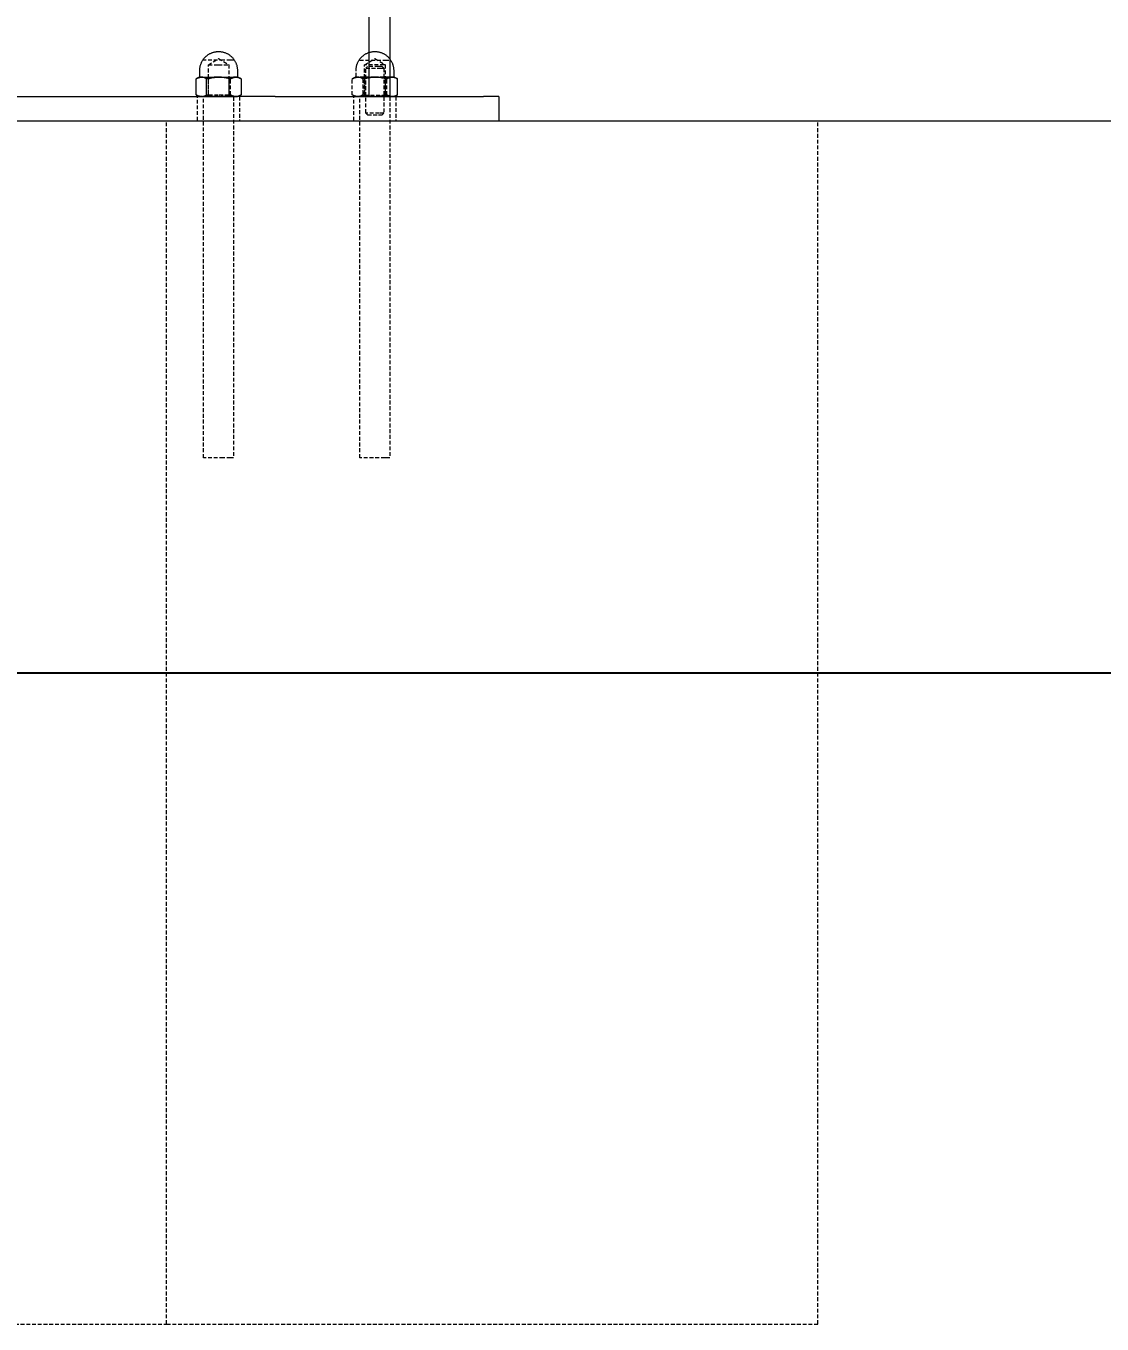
# Model space of a CAD drawing. Header units: millimetres. Extents: x -427 to 4679, y -324 to 2971.
# Drawn here: x -69.5 to 288.2, y 2120.7 to 2552.2 of the extents above; entities that cross this region are included whole.
import ezdxf

# ---------------------------------------------------------------- set-up
doc = ezdxf.new("R2010")
doc.units = ezdxf.units.MM
doc.linetypes.add('HIDDEN', pattern=[1.905, 1.27, -0.635])
for name, color, linetype, lineweight in [('ZANO_R', 7, 'Continuous', 0), ('ZANO_R_przerywana', 7, 'HIDDEN', 0), ('ZANO_W', 1, 'Continuous', 0)]:
    doc.layers.add(name, color=color, linetype=linetype, lineweight=lineweight)
doc.styles.add('Arial', font='arial.ttf')
doc.styles.get("Standard").update_dxf_attribs({"font": 'ARIALUNI.TTF'})
doc.dimstyles.new('pl i ang', dxfattribs={"dimtxt": 50, "dimasz": 50, "dimexe": 1.25, "dimexo": 0.625, "dimgap": 10, "dimtad": 1, "dimtoh": 1, "dimtxsty": 'Standard', "dimcen": 2.5, "dimclrd": 1, "dimclre": 1, "dimclrt": 1, "dimadec": 0, "dimazin": 0, "dimtfac": 1, "dimtmove": 0, "dimatfit": 3, "dimfxl": 1, "dimarcsym": 1})

# ---------------------------------------------------------------- blocks, each defined once
blk = doc.blocks.new('*D485')
at = {"layer": 'ZANO_W', "color": 1, "lineweight": -2}
for p, q in [((-216.66, 2510.74), (-216.66, 2327.24)), ((1811.27, 2510.74), (1811.27, 2327.24)), ((-176.66, 2337.24), (1771.27, 2337.24))]:
    blk.add_line(p, q, dxfattribs=at)
at = {"layer": 'ZANO_W', "color": 1}
for points in [[(-176.66, 2343.9), (-176.66, 2330.57), (-216.66, 2337.24)], [(1771.27, 2330.57), (1771.27, 2343.9), (1811.27, 2337.24)]]:
    blk.add_solid(points, dxfattribs=at)
at = {"layer": 'ZANO_W', "color": 1, "insert": (797.31, 2367.66), "char_height": 40, "attachment_point": 5, "style": 'Arial'}
blk.add_mtext('2028', dxfattribs=at)

msp = doc.modelspace()

# ---------------------------------------------------------------- linework, layer by layer
at = {"layer": 'ZANO_R'}
for p, q in [((44.52, 2528.74), (44.52, 2922.74)), ((51.45, 2892.74), (51.45, 2528.74)), ((-10.35, 2541.44), (-10.21, 2541.6)), ((-10.21, 2541.6), (-10.07, 2541.76)), ((-10.07, 2541.76), (-9.92, 2541.91)), ((-9.92, 2541.91), (-9.76, 2542.06)), ((-9.76, 2542.06), (-9.6, 2542.2)), ((-9.6, 2542.2), (-9.44, 2542.34)), ((-9.44, 2542.34), (-9.27, 2542.47)), ((-9.27, 2542.47), (-9.1, 2542.6)), ((-9.1, 2542.6), (-8.93, 2542.72)), ((-8.93, 2542.72), (-8.74, 2542.83)), ((-8.74, 2542.83), (-8.56, 2542.94)), ((-8.56, 2542.94), (-8.37, 2543.04)), ((-8.37, 2543.04), (-8.18, 2543.14)), ((-8.18, 2543.14), (-7.99, 2543.22)), ((-7.99, 2543.22), (-7.79, 2543.31)), ((-7.79, 2543.31), (-7.59, 2543.38)), ((-7.59, 2543.38), (-7.39, 2543.45)), ((-7.39, 2543.45), (-7.18, 2543.51)), ((-7.18, 2543.51), (-6.98, 2543.56)), ((-6.98, 2543.56), (-6.77, 2543.61)), ((-6.77, 2543.61), (-6.56, 2543.65)), ((-6.56, 2543.65), (-6.35, 2543.68)), ((-6.35, 2543.68), (-6.14, 2543.71)), ((-6.14, 2543.71), (-5.92, 2543.73)), ((-5.92, 2543.73), (-5.71, 2543.74)), ((-5.71, 2543.74), (-5.5, 2543.74)), ((-5.5, 2543.74), (-5.28, 2543.74)), ((-5.28, 2543.74), (-5.07, 2543.73)), ((-5.07, 2543.73), (-4.86, 2543.71)), ((-4.86, 2543.71), (-4.65, 2543.68)), ((-4.65, 2543.68), (-4.44, 2543.65)), ((-4.44, 2543.65), (-4.23, 2543.61)), ((-4.23, 2543.61), (-4.02, 2543.56)), ((-4.02, 2543.56), (-3.81, 2543.51)), ((-3.81, 2543.51), (-3.61, 2543.45)), ((-3.61, 2543.45), (-3.4, 2543.38)), ((-3.4, 2543.38), (-3.2, 2543.31)), ((-3.2, 2543.31), (-3.01, 2543.22)), ((-3.01, 2543.22), (-2.81, 2543.14)), ((-2.81, 2543.14), (-2.62, 2543.04)), ((-2.62, 2543.04), (-2.43, 2542.94)), ((-2.43, 2542.94), (-2.25, 2542.83)), ((-2.25, 2542.83), (-2.07, 2542.72)), ((-2.07, 2542.72), (-1.89, 2542.6)), ((-1.89, 2542.6), (-1.72, 2542.47)), ((-1.72, 2542.47), (-1.55, 2542.34)), ((-1.55, 2542.34), (-1.39, 2542.2)), ((-1.39, 2542.2), (-1.23, 2542.06)), ((-1.23, 2542.06), (-1.08, 2541.91)), ((-1.08, 2541.91), (-0.93, 2541.76)), ((-0.93, 2541.76), (-0.79, 2541.6)), ((-0.79, 2541.6), (-0.65, 2541.44)), ((-11.75, 2537.49), (-11.74, 2537.7)), ((-11.75, 2535.36), (-11.75, 2537.49)), ((-11.74, 2537.7), (-11.73, 2537.92)), ((-11.73, 2537.92), (-11.71, 2538.13)), ((-11.71, 2538.13), (-11.69, 2538.34)), ((-11.69, 2538.34), (-11.66, 2538.55)), ((-11.66, 2538.55), (-11.62, 2538.76)), ((-11.62, 2538.76), (-11.57, 2538.97)), ((-11.57, 2538.97), (-11.52, 2539.18)), ((-11.52, 2539.18), (-11.45, 2539.38)), ((-11.45, 2539.38), (-11.39, 2539.58)), ((-11.39, 2539.58), (-11.31, 2539.78)), ((-11.31, 2539.78), (-11.23, 2539.98)), ((-11.23, 2539.98), (-11.14, 2540.18)), ((-11.14, 2540.18), (-11.05, 2540.37)), ((-11.05, 2540.37), (-10.95, 2540.55)), ((-10.95, 2540.55), (-10.84, 2540.74)), ((-10.84, 2540.74), (-10.72, 2540.92)), ((-10.72, 2540.92), (-10.6, 2541.1)), ((-10.6, 2541.1), (-10.48, 2541.27)), ((-10.48, 2541.27), (-10.35, 2541.44)), ((-0.65, 2541.44), (-0.52, 2541.27)), ((-0.52, 2541.27), (-0.39, 2541.1)), ((-0.39, 2541.1), (-0.27, 2540.92)), ((-0.27, 2540.92), (-0.16, 2540.74)), ((-0.16, 2540.74), (-0.05, 2540.55)), ((-0.05, 2540.55), (0.05, 2540.37)), ((0.05, 2540.37), (0.15, 2540.18)), ((0.15, 2540.18), (0.24, 2539.98)), ((0.24, 2539.98), (0.32, 2539.78)), ((0.32, 2539.78), (0.39, 2539.58)), ((0.39, 2539.58), (0.46, 2539.38)), ((0.46, 2539.38), (0.52, 2539.18)), ((0.52, 2539.18), (0.57, 2538.97)), ((0.57, 2538.97), (0.62, 2538.76)), ((0.62, 2538.76), (0.66, 2538.55)), ((0.66, 2538.55), (0.69, 2538.34)), ((0.69, 2538.34), (0.72, 2538.13)), ((0.72, 2538.13), (0.74, 2537.92)), ((0.74, 2537.92), (0.75, 2537.7)), ((0.75, 2537.7), (0.75, 2537.49)), ((0.75, 2537.49), (0.75, 2535.36)), ((51.45, 2541.26), (51.57, 2541.09)), ((51.57, 2541.09), (51.69, 2540.91)), ((51.69, 2540.91), (51.81, 2540.73)), ((51.81, 2540.73), (51.91, 2540.55)), ((51.91, 2540.55), (52.02, 2540.36)), ((52.02, 2540.36), (52.11, 2540.17)), ((52.11, 2540.17), (52.2, 2539.98)), ((52.2, 2539.98), (52.28, 2539.78)), ((52.28, 2539.78), (52.35, 2539.58)), ((52.35, 2539.58), (52.42, 2539.38)), ((52.42, 2539.38), (52.48, 2539.18)), ((52.48, 2539.18), (52.54, 2538.97)), ((52.54, 2538.97), (52.58, 2538.76)), ((52.58, 2538.76), (52.62, 2538.55)), ((52.62, 2538.55), (52.66, 2538.34)), ((52.66, 2538.34), (52.68, 2538.13)), ((52.68, 2538.13), (52.7, 2537.92)), ((52.7, 2537.92), (52.71, 2537.7)), ((52.71, 2537.7), (52.71, 2537.49)), ((52.71, 2537.49), (52.71, 2535.36)), ((-12.91, 2534.72), (-13, 2534.66)), ((-13, 2529.32), (-13, 2534.66)), ((-12.81, 2534.78), (-12.91, 2534.72)), ((-12.72, 2534.83), (-12.81, 2534.78)), ((-12.78, 2534.79), (-12, 2535.24)), ((-12.62, 2534.88), (-12.72, 2534.83)), ((-12.52, 2534.93), (-12.62, 2534.88)), ((-12.42, 2534.98), (-12.52, 2534.93)), ((-12.32, 2535.02), (-12.42, 2534.98)), ((-12.22, 2535.06), (-12.32, 2535.02)), ((-12.11, 2535.09), (-12.22, 2535.06)), ((-12.01, 2535.12), (-12.11, 2535.09)), ((-11.9, 2535.15), (-12.01, 2535.12)), ((-12, 2535.24), (-12, 2535.24)), ((-12, 2535.24), (-12, 2535.24)), ((-12, 2535.24), (-12, 2535.24)), ((-12, 2535.24), (-12, 2535.24)), ((-12, 2535.24), (-12, 2535.24)), ((-12, 2535.24), (-11.99, 2535.24)), ((-11.99, 2535.24), (-11.96, 2535.24)), ((-11.96, 2535.24), (-11.83, 2535.24)), ((-11.8, 2535.17), (-11.9, 2535.15)), ((-11.85, 2535.24), (-11.85, 2535.24)), ((-11.85, 2535.24), (-11.84, 2535.24)), ((-11.84, 2535.24), (-11.84, 2535.25)), ((-11.84, 2535.25), (-11.83, 2535.25)), ((-11.83, 2535.25), (-11.83, 2535.25)), ((-11.83, 2535.25), (-11.83, 2535.25)), ((-11.83, 2535.25), (-11.82, 2535.25)), ((-11.83, 2535.24), (-11.34, 2535.24)), ((-11.82, 2535.25), (-11.81, 2535.26)), ((-11.82, 2535.25), (-11.82, 2535.25)), ((-11.82, 2535.25), (-11.82, 2535.25)), ((-11.81, 2535.26), (-11.81, 2535.26)), ((-11.81, 2535.26), (-11.8, 2535.26)), ((-11.8, 2535.26), (-11.79, 2535.27)), ((-11.8, 2535.26), (-11.8, 2535.26)), ((-11.8, 2535.26), (-11.8, 2535.26)), ((-11.69, 2535.19), (-11.8, 2535.17)), ((-11.79, 2535.27), (-11.78, 2535.28)), ((-11.79, 2535.27), (-11.79, 2535.27)), ((-11.79, 2535.27), (-11.79, 2535.27)), ((-11.79, 2535.27), (-11.79, 2535.27)), ((-11.78, 2535.28), (-11.77, 2535.29)), ((-11.78, 2535.28), (-11.78, 2535.28)), ((-11.78, 2535.28), (-11.78, 2535.28)), ((-11.77, 2535.29), (-11.77, 2535.3)), ((-11.77, 2535.3), (-11.76, 2535.3)), ((-11.77, 2535.29), (-11.77, 2535.29)), ((-11.77, 2535.29), (-11.77, 2535.29)), ((-11.76, 2535.31), (-11.76, 2535.32)), ((-11.76, 2535.32), (-11.75, 2535.32)), ((-11.76, 2535.3), (-11.76, 2535.31)), ((-11.76, 2535.31), (-11.76, 2535.31)), ((-11.76, 2535.31), (-11.76, 2535.31)), ((-11.76, 2535.3), (-11.76, 2535.3)), ((-11.75, 2535.35), (-11.75, 2535.36)), ((-11.75, 2535.36), (-11.75, 2535.36)), ((-11.75, 2535.34), (-11.75, 2535.35)), ((-11.75, 2535.35), (-11.75, 2535.35)), ((-11.75, 2535.33), (-11.75, 2535.34)), ((-11.75, 2535.34), (-11.75, 2535.34)), ((-11.75, 2535.34), (-11.75, 2535.34)), ((-11.75, 2535.32), (-11.75, 2535.33)), ((-11.75, 2535.33), (-11.75, 2535.33)), ((-11.75, 2535.32), (-11.75, 2535.32)), ((-11.58, 2535.21), (-11.69, 2535.19)), ((-11.47, 2535.23), (-11.58, 2535.21)), ((-11.36, 2535.23), (-11.47, 2535.23)), ((-11.25, 2535.24), (-11.36, 2535.23)), ((-11.14, 2535.23), (-11.25, 2535.24)), ((-11.19, 2535.24), (-5.96, 2535.24)), ((-11.03, 2535.23), (-11.14, 2535.23)), ((-10.92, 2535.21), (-11.03, 2535.23)), ((-10.82, 2535.19), (-10.92, 2535.21)), ((-10.71, 2535.17), (-10.82, 2535.19)), ((-10.6, 2535.15), (-10.71, 2535.17)), ((-10.5, 2535.12), (-10.6, 2535.15)), ((-10.39, 2535.09), (-10.5, 2535.12)), ((-10.29, 2535.06), (-10.39, 2535.09)), ((-10.18, 2535.02), (-10.29, 2535.06)), ((-10.08, 2534.98), (-10.18, 2535.02)), ((-9.98, 2534.93), (-10.08, 2534.98)), ((-9.88, 2534.88), (-9.98, 2534.93)), ((-9.79, 2534.83), (-9.88, 2534.88)), ((-9.69, 2534.78), (-9.79, 2534.83)), ((-9.6, 2534.72), (-9.69, 2534.78)), ((-9.51, 2534.66), (-9.6, 2534.72)), ((-9.1, 2534.78), (-9.51, 2534.66)), ((-9.51, 2529.32), (-9.51, 2534.66)), ((-8.69, 2534.88), (-9.1, 2534.78)), ((-8.28, 2534.97), (-8.69, 2534.88)), ((-7.86, 2535.05), (-8.28, 2534.97)), ((-7.44, 2535.12), (-7.86, 2535.05)), ((-7.02, 2535.17), (-7.44, 2535.12)), ((-6.6, 2535.2), (-7.02, 2535.17)), ((-6.18, 2535.23), (-6.6, 2535.2)), ((-5.76, 2535.24), (-6.18, 2535.23)), ((-5.33, 2535.23), (-5.76, 2535.24)), ((-5.65, 2535.24), (-0.11, 2535.24)), ((-4.91, 2535.2), (-5.33, 2535.23)), ((-4.49, 2535.17), (-4.91, 2535.2)), ((-4.07, 2535.12), (-4.49, 2535.17)), ((-3.65, 2535.05), (-4.07, 2535.12)), ((-3.24, 2534.97), (-3.65, 2535.05)), ((-2.82, 2534.88), (-3.24, 2534.97)), ((-2.41, 2534.78), (-2.82, 2534.88)), ((-2.01, 2534.66), (-2.41, 2534.78)), ((-1.88, 2534.73), (-2.01, 2534.66)), ((-2.01, 2529.32), (-2.01, 2534.66)), ((-1.76, 2534.8), (-1.88, 2534.73)), ((-1.63, 2534.86), (-1.76, 2534.8)), ((-1.5, 2534.91), (-1.63, 2534.86)), ((-1.37, 2534.97), (-1.5, 2534.91)), ((-1.24, 2535.01), (-1.37, 2534.97)), ((-1.11, 2535.06), (-1.24, 2535.01)), ((-0.97, 2535.1), (-1.11, 2535.06)), ((-0.84, 2535.13), (-0.97, 2535.1)), ((-0.7, 2535.16), (-0.84, 2535.13)), ((-0.56, 2535.19), (-0.7, 2535.16)), ((-0.42, 2535.21), (-0.56, 2535.19)), ((-0.28, 2535.22), (-0.42, 2535.21)), ((-0.14, 2535.23), (-0.28, 2535.22)), ((0, 2535.24), (-0.14, 2535.23)), ((0.14, 2535.23), (0, 2535.24)), ((0.06, 2535.24), (1, 2535.24)), ((0.28, 2535.22), (0.14, 2535.23)), ((0.42, 2535.21), (0.28, 2535.22)), ((0.56, 2535.19), (0.42, 2535.21)), ((0.7, 2535.16), (0.56, 2535.19)), ((0.83, 2535.13), (0.7, 2535.16)), ((0.75, 2535.36), (0.86, 2535.24)), ((0.97, 2535.1), (0.83, 2535.13)), ((1.1, 2535.06), (0.97, 2535.1)), ((1, 2535.24), (1.84, 2534.75)), ((1.24, 2535.01), (1.1, 2535.06)), ((1.37, 2534.97), (1.24, 2535.01)), ((1.5, 2534.91), (1.37, 2534.97)), ((1.63, 2534.86), (1.5, 2534.91)), ((1.76, 2534.8), (1.63, 2534.86)), ((1.88, 2534.73), (1.76, 2534.8)), ((1.84, 2534.75), (2, 2534.66)), ((2, 2534.66), (1.88, 2534.73)), ((2, 2534.66), (2, 2529.32)), ((52.17, 2535.24), (51.45, 2535.24)), ((51.45, 2535.12), (51.53, 2535.15)), ((51.53, 2535.15), (51.62, 2535.17)), ((51.62, 2535.17), (51.7, 2535.19)), ((51.7, 2535.19), (51.79, 2535.2)), ((51.79, 2535.2), (51.87, 2535.22)), ((51.87, 2535.22), (51.96, 2535.23)), ((51.96, 2535.23), (52.04, 2535.23)), ((52.04, 2535.23), (52.13, 2535.24)), ((52.13, 2535.24), (52.22, 2535.24)), ((52.22, 2535.24), (52.33, 2535.23)), ((52.8, 2535.24), (52.32, 2535.24)), ((52.33, 2535.23), (52.44, 2535.23)), ((52.44, 2535.23), (52.55, 2535.21)), ((52.55, 2535.21), (52.65, 2535.19)), ((52.65, 2535.19), (52.76, 2535.17)), ((52.71, 2535.36), (52.71, 2535.36)), ((52.71, 2535.36), (52.71, 2535.35)), ((52.71, 2535.35), (52.71, 2535.35)), ((52.71, 2535.35), (52.72, 2535.34)), ((52.72, 2535.34), (52.72, 2535.34)), ((52.72, 2535.34), (52.72, 2535.34)), ((52.72, 2535.34), (52.72, 2535.33)), ((52.72, 2535.33), (52.72, 2535.33)), ((52.72, 2535.33), (52.72, 2535.32)), ((52.72, 2535.32), (52.72, 2535.32)), ((52.72, 2535.32), (52.72, 2535.32)), ((52.72, 2535.32), (52.72, 2535.31)), ((52.72, 2535.31), (52.73, 2535.31)), ((52.73, 2535.31), (52.73, 2535.3)), ((52.73, 2535.3), (52.73, 2535.3)), ((52.73, 2535.3), (52.73, 2535.3)), ((52.73, 2535.3), (52.73, 2535.29)), ((52.73, 2535.29), (52.74, 2535.29)), ((52.74, 2535.29), (52.74, 2535.29)), ((52.74, 2535.29), (52.74, 2535.28)), ((52.74, 2535.28), (52.74, 2535.28)), ((52.74, 2535.28), (52.75, 2535.28)), ((52.75, 2535.28), (52.75, 2535.27)), ((52.75, 2535.27), (52.75, 2535.27)), ((52.75, 2535.27), (52.76, 2535.27)), ((52.76, 2535.27), (52.76, 2535.27)), ((52.76, 2535.27), (52.76, 2535.26)), ((52.76, 2535.26), (52.77, 2535.26)), ((52.76, 2535.17), (52.87, 2535.15)), ((52.77, 2535.26), (52.77, 2535.26)), ((52.77, 2535.26), (52.77, 2535.26)), ((52.77, 2535.26), (52.78, 2535.26)), ((52.78, 2535.26), (52.78, 2535.25)), ((52.78, 2535.25), (52.79, 2535.25)), ((52.79, 2535.25), (52.79, 2535.25)), ((52.79, 2535.25), (52.79, 2535.25)), ((52.79, 2535.25), (52.8, 2535.25)), ((52.8, 2535.25), (52.8, 2535.25)), ((52.8, 2535.25), (52.8, 2535.24)), ((52.93, 2535.24), (52.8, 2535.24)), ((52.8, 2535.24), (52.81, 2535.24)), ((52.81, 2535.24), (52.81, 2535.24)), ((52.87, 2535.15), (52.97, 2535.12)), ((52.96, 2535.24), (52.93, 2535.24)), ((52.96, 2535.24), (52.96, 2535.24)), ((52.96, 2535.24), (52.96, 2535.24)), ((52.96, 2535.24), (52.96, 2535.24)), ((52.96, 2535.24), (52.96, 2535.24)), ((52.96, 2535.24), (52.96, 2535.24)), ((52.96, 2535.24), (52.96, 2535.24)), ((52.96, 2535.24), (53.75, 2534.79)), ((52.97, 2535.12), (53.08, 2535.09)), ((53.08, 2535.09), (53.18, 2535.06)), ((53.18, 2535.06), (53.29, 2535.02)), ((53.29, 2535.02), (53.39, 2534.98)), ((53.39, 2534.98), (53.49, 2534.93)), ((53.49, 2534.93), (53.59, 2534.88)), ((53.59, 2534.88), (53.68, 2534.83)), ((53.68, 2534.83), (53.78, 2534.78)), ((53.78, 2534.78), (53.87, 2534.72)), ((53.87, 2534.72), (53.96, 2534.66)), ((53.96, 2529.32), (53.96, 2534.66)), ((-215.32, 2528.74), (-0.32, 2528.74)), ((-13, 2529.32), (-12.9, 2529.26)), ((-12.9, 2529.26), (-12.81, 2529.2)), ((-12.81, 2529.2), (-12.71, 2529.14)), ((-12, 2528.74), (-12.78, 2529.19)), ((-12.71, 2529.14), (-12.61, 2529.09)), ((-12.61, 2529.09), (-12.5, 2529.04)), ((-12.5, 2529.04), (-12.4, 2529)), ((-12.4, 2529), (-12.29, 2528.95)), ((-12.29, 2528.95), (-12.19, 2528.92)), ((-12.19, 2528.92), (-12.08, 2528.88)), ((-12.08, 2528.88), (-11.97, 2528.85)), ((-11.97, 2528.85), (-11.86, 2528.82)), ((-11.86, 2528.82), (-11.75, 2528.8)), ((-11.75, 2528.8), (-11.64, 2528.78)), ((-11.64, 2528.78), (-11.52, 2528.76)), ((-11.52, 2528.76), (-11.41, 2528.75)), ((-11.41, 2528.75), (-11.3, 2528.74)), ((-11.25, 2528.74), (-11.14, 2528.75)), ((-11.14, 2528.75), (-11.03, 2528.76)), ((-11.03, 2528.76), (-10.92, 2528.77)), ((-10.92, 2528.77), (-10.82, 2528.79)), ((-10.82, 2528.79), (-10.71, 2528.81)), ((-10.71, 2528.81), (-10.6, 2528.83)), ((-10.6, 2528.83), (-10.5, 2528.86)), ((-10.5, 2528.86), (-10.39, 2528.89)), ((-10.39, 2528.89), (-10.29, 2528.93)), ((-10.29, 2528.93), (-10.18, 2528.96)), ((-10.18, 2528.96), (-10.08, 2529.01)), ((-10.08, 2529.01), (-9.98, 2529.05)), ((-9.98, 2529.05), (-9.88, 2529.1)), ((-9.88, 2529.1), (-9.79, 2529.15)), ((-9.79, 2529.15), (-9.69, 2529.2)), ((-9.69, 2529.2), (-9.6, 2529.26)), ((-9.6, 2529.26), (-9.51, 2529.32)), ((-9.51, 2529.32), (-9.06, 2529.2)), ((-9.06, 2529.2), (-8.62, 2529.08)), ((-8.62, 2529.08), (-8.17, 2528.99)), ((-8.17, 2528.99), (-7.71, 2528.91)), ((-7.71, 2528.91), (-7.26, 2528.84)), ((-7.26, 2528.84), (-6.8, 2528.79)), ((-6.8, 2528.79), (-6.34, 2528.76)), ((-6.34, 2528.76), (-5.88, 2528.74)), ((-5.66, 2528.74), (-5.19, 2528.76)), ((-5.19, 2528.76), (-4.73, 2528.79)), ((-4.73, 2528.79), (-4.27, 2528.84)), ((-4.27, 2528.84), (-3.81, 2528.91)), ((-3.81, 2528.91), (-3.36, 2528.99)), ((-3.36, 2528.99), (-2.9, 2529.08)), ((-2.9, 2529.08), (-2.45, 2529.19)), ((-2.45, 2529.19), (-2.01, 2529.32)), ((-2.01, 2529.32), (-1.88, 2529.25)), ((-1.88, 2529.25), (-1.76, 2529.19)), ((-1.76, 2529.19), (-1.63, 2529.13)), ((-1.63, 2529.13), (-1.5, 2529.07)), ((-1.5, 2529.07), (-1.37, 2529.02)), ((-1.37, 2529.02), (-1.24, 2528.97)), ((-1.24, 2528.97), (-1.1, 2528.92)), ((-1.1, 2528.92), (-0.97, 2528.88)), ((-0.97, 2528.88), (-0.83, 2528.85)), ((-0.83, 2528.85), (-0.69, 2528.82)), ((-0.69, 2528.82), (-0.55, 2528.79)), ((-0.55, 2528.79), (-0.41, 2528.77)), ((-0.41, 2528.77), (-0.27, 2528.76)), ((13.34, 2528.74), (-0.32, 2528.74)), ((-0.27, 2528.76), (-0.13, 2528.74)), ((0.06, 2528.74), (0.2, 2528.75)), ((0.2, 2528.75), (0.35, 2528.77)), ((0.35, 2528.77), (0.49, 2528.79)), ((0.49, 2528.79), (0.64, 2528.81)), ((0.64, 2528.81), (0.78, 2528.84)), ((0.78, 2528.84), (0.92, 2528.87)), ((0.92, 2528.87), (1.06, 2528.91)), ((1.84, 2529.23), (1, 2528.74)), ((1.06, 2528.91), (1.2, 2528.96)), ((1.2, 2528.96), (1.34, 2529.01)), ((1.34, 2529.01), (1.48, 2529.06)), ((1.48, 2529.06), (1.61, 2529.12)), ((1.61, 2529.12), (1.74, 2529.18)), ((1.74, 2529.18), (1.87, 2529.25)), ((2, 2529.32), (1.84, 2529.23)), ((1.87, 2529.25), (2, 2529.32)), ((13.34, 2528.74), (82.62, 2528.74)), ((51.54, 2528.84), (51.45, 2528.86)), ((51.62, 2528.81), (51.54, 2528.84)), ((51.71, 2528.79), (51.62, 2528.81)), ((51.8, 2528.78), (51.71, 2528.79)), ((51.89, 2528.76), (51.8, 2528.78)), ((51.98, 2528.75), (51.89, 2528.76)), ((52.08, 2528.75), (51.98, 2528.75)), ((52.17, 2528.74), (52.08, 2528.75)), ((52.38, 2528.75), (52.26, 2528.74)), ((52.49, 2528.76), (52.38, 2528.75)), ((52.6, 2528.78), (52.49, 2528.76)), ((52.71, 2528.8), (52.6, 2528.78)), ((52.83, 2528.82), (52.71, 2528.8)), ((52.94, 2528.85), (52.83, 2528.82)), ((53.04, 2528.88), (52.94, 2528.85)), ((53.75, 2529.19), (52.96, 2528.74)), ((53.15, 2528.92), (53.04, 2528.88)), ((53.26, 2528.95), (53.15, 2528.92)), ((53.37, 2529), (53.26, 2528.95)), ((53.47, 2529.04), (53.37, 2529)), ((53.57, 2529.09), (53.47, 2529.04)), ((53.67, 2529.14), (53.57, 2529.09)), ((53.77, 2529.2), (53.67, 2529.14)), ((53.87, 2529.26), (53.77, 2529.2)), ((53.96, 2529.32), (53.87, 2529.26)), ((86.24, 2528.74), (82.62, 2528.74)), ((87.3, 2528.74), (86.24, 2528.74)), ((87.56, 2528.74), (87.3, 2528.74)), ((87.61, 2528.74), (87.56, 2528.74)), ((87.62, 2528.74), (87.61, 2528.74)), ((87.62, 2528.74), (87.62, 2528.74)), ((87.62, 2528.74), (87.62, 2528.74)), ((87.62, 2528.74), (87.62, 2528.74)), ((87.62, 2528.74), (87.62, 2528.74)), ((87.62, 2528.74), (87.62, 2520.74)), ((-322.77, 2520.74), (-22.77, 2520.74)), ((-22.77, 2520.74), (193.74, 2520.74))]:
    msp.add_line(p, q, dxfattribs=at)
msp.add_lwpolyline([(-427.28, 2520.74), (4514.24, 2520.74)], dxfattribs=at)
at = {"layer": 'ZANO_R_przerywana'}
for p, q in [((41.62, 2541.44), (41.75, 2541.6)), ((41.75, 2541.6), (41.9, 2541.76)), ((41.9, 2541.76), (42.04, 2541.91)), ((42.04, 2541.91), (42.2, 2542.06)), ((42.2, 2542.06), (42.36, 2542.2)), ((42.36, 2542.2), (42.52, 2542.34)), ((42.52, 2542.34), (42.69, 2542.47)), ((42.69, 2542.47), (42.86, 2542.6)), ((42.86, 2542.6), (43.04, 2542.72)), ((43.04, 2542.72), (43.22, 2542.83)), ((43.22, 2542.83), (43.4, 2542.94)), ((43.4, 2542.94), (43.59, 2543.04)), ((43.59, 2543.04), (43.78, 2543.14)), ((43.78, 2543.14), (43.97, 2543.22)), ((43.97, 2543.22), (44.17, 2543.31)), ((44.17, 2543.31), (44.37, 2543.38)), ((44.37, 2543.38), (44.57, 2543.45)), ((44.57, 2543.45), (44.78, 2543.51)), ((44.78, 2543.51), (44.98, 2543.56)), ((44.98, 2543.56), (45.19, 2543.61)), ((45.19, 2543.61), (45.4, 2543.65)), ((45.4, 2543.65), (45.61, 2543.68)), ((45.61, 2543.68), (45.82, 2543.71)), ((45.82, 2543.71), (46.04, 2543.73)), ((46.04, 2543.73), (46.25, 2543.74)), ((46.25, 2543.74), (46.46, 2543.74)), ((46.46, 2543.74), (46.68, 2543.74)), ((46.68, 2543.74), (46.89, 2543.73)), ((46.89, 2543.73), (47.1, 2543.71)), ((47.1, 2543.71), (47.32, 2543.68)), ((47.32, 2543.68), (47.53, 2543.65)), ((47.53, 2543.65), (47.74, 2543.61)), ((47.74, 2543.61), (47.95, 2543.56)), ((47.95, 2543.56), (48.15, 2543.51)), ((48.15, 2543.51), (48.36, 2543.45)), ((48.36, 2543.45), (48.56, 2543.38)), ((48.56, 2543.38), (48.76, 2543.3)), ((48.76, 2543.3), (48.96, 2543.22)), ((48.96, 2543.22), (49.15, 2543.13)), ((49.15, 2543.13), (49.34, 2543.04)), ((49.34, 2543.04), (49.53, 2542.94)), ((49.53, 2542.94), (49.71, 2542.83)), ((49.71, 2542.83), (49.89, 2542.72)), ((49.89, 2542.72), (50.07, 2542.6)), ((50.07, 2542.6), (50.24, 2542.47)), ((50.24, 2542.47), (50.41, 2542.34)), ((50.41, 2542.34), (50.57, 2542.2)), ((50.57, 2542.2), (50.73, 2542.06)), ((50.73, 2542.06), (50.89, 2541.91)), ((50.89, 2541.91), (51.04, 2541.75)), ((51.04, 2541.75), (51.18, 2541.59)), ((51.18, 2541.59), (51.32, 2541.43)), ((-3.92, 2540.91), (-10.5, 2540.91)), ((-8.9, 2539.34), (-5.5, 2541.38)), ((-8.9, 2539.34), (-5.63, 2539.34)), ((-8.9, 2529.19), (-8.9, 2539.34)), ((-5.63, 2539.34), (-2.1, 2539.34)), ((-5.5, 2541.38), (-2.1, 2539.34)), ((-1.46, 2540.91), (-3.92, 2540.91)), ((-2.1, 2539.34), (-2.1, 2539.34)), ((-2.1, 2539.34), (-2.1, 2529.19)), ((-0.72, 2540.91), (-1.46, 2540.91)), ((-0.55, 2540.91), (-0.72, 2540.91)), ((-0.51, 2540.91), (-0.55, 2540.91)), ((-0.5, 2540.91), (-0.51, 2540.91)), ((-0.5, 2540.91), (-0.5, 2540.91)), ((-0.5, 2540.91), (-0.5, 2540.91)), ((-0.5, 2540.91), (-0.5, 2540.91)), ((-0.5, 2540.91), (-0.5, 2540.91)), ((40.21, 2537.49), (40.22, 2537.7)), ((40.21, 2535.36), (40.21, 2537.49)), ((40.22, 2537.7), (40.23, 2537.92)), ((40.23, 2537.92), (40.25, 2538.13)), ((40.25, 2538.13), (40.27, 2538.34)), ((40.27, 2538.34), (40.31, 2538.55)), ((40.31, 2538.55), (40.34, 2538.76)), ((40.34, 2538.76), (40.39, 2538.97)), ((40.39, 2538.97), (40.45, 2539.18)), ((40.45, 2539.18), (40.51, 2539.38)), ((40.51, 2539.38), (40.58, 2539.58)), ((40.58, 2539.58), (40.65, 2539.78)), ((40.65, 2539.78), (40.73, 2539.98)), ((40.73, 2539.98), (40.82, 2540.18)), ((40.82, 2540.18), (40.91, 2540.37)), ((40.91, 2540.37), (41.02, 2540.55)), ((41.02, 2540.55), (41.12, 2540.74)), ((41.12, 2540.74), (41.24, 2540.92)), ((41.24, 2540.92), (41.36, 2541.1)), ((41.36, 2541.1), (41.48, 2541.27)), ((41.46, 2540.91), (49.78, 2540.91)), ((41.48, 2541.27), (41.62, 2541.44)), ((49.47, 2539.34), (43.06, 2539.34)), ((43.06, 2539.34), (43.06, 2539.34)), ((43.06, 2529.19), (43.06, 2539.34)), ((43.07, 2539.34), (46.46, 2541.38)), ((43.46, 2538.19), (44.02, 2538.74)), ((43.46, 2538.19), (47.96, 2538.19)), ((43.46, 2523.3), (43.46, 2538.19)), ((47.69, 2538.74), (44.02, 2538.74)), ((46.46, 2541.38), (49.86, 2539.34)), ((48.91, 2538.74), (47.69, 2538.74)), ((47.96, 2538.19), (49.46, 2538.19)), ((48.91, 2538.74), (49.46, 2538.19)), ((49.46, 2538.19), (49.46, 2523.3)), ((49.86, 2539.34), (49.47, 2539.34)), ((49.78, 2540.91), (51.46, 2540.91)), ((49.86, 2539.34), (49.86, 2529.19)), ((51.32, 2541.43), (51.45, 2541.26)), ((-13, 2534.66), (-12.87, 2534.73)), ((-12.87, 2534.73), (-12.73, 2534.8)), ((-12.73, 2534.8), (-12.59, 2534.87)), ((-12.59, 2534.87), (-12.46, 2534.93)), ((-12.46, 2534.93), (-12.32, 2534.98)), ((-12.32, 2534.98), (-12.17, 2535.03)), ((-12.17, 2535.03), (-12.03, 2535.08)), ((-12.03, 2535.08), (-11.88, 2535.12)), ((-11.88, 2535.12), (-11.74, 2535.15)), ((-11.74, 2535.15), (-11.59, 2535.18)), ((-11.59, 2535.18), (-11.44, 2535.2)), ((-11.44, 2535.2), (-11.29, 2535.22)), ((-11.29, 2535.22), (-11.14, 2535.24)), ((-11.12, 2535.24), (-11.1, 2535.24)), ((-10.88, 2535.24), (-10.74, 2535.23)), ((-10.74, 2535.23), (-10.59, 2535.21)), ((-10.59, 2535.21), (-10.45, 2535.19)), ((-10.45, 2535.19), (-10.31, 2535.16)), ((-10.31, 2535.16), (-10.17, 2535.13)), ((-10.17, 2535.13), (-10.04, 2535.1)), ((-10.04, 2535.1), (-9.9, 2535.06)), ((-9.9, 2535.06), (-9.76, 2535.02)), ((-9.76, 2535.02), (-9.63, 2534.97)), ((-9.63, 2534.97), (-9.5, 2534.91)), ((-9.5, 2534.91), (-9.37, 2534.86)), ((-9.37, 2534.86), (-9.24, 2534.8)), ((-9.24, 2534.8), (-9.11, 2534.73)), ((-9.11, 2534.73), (-8.99, 2534.66)), ((-8.99, 2534.66), (-8.56, 2534.78)), ((-8.99, 2534.66), (-8.99, 2529.32)), ((-8.56, 2534.78), (-8.14, 2534.89)), ((-8.14, 2534.89), (-7.71, 2534.98)), ((-7.71, 2534.98), (-7.27, 2535.06)), ((-7.27, 2535.06), (-6.84, 2535.13)), ((-6.84, 2535.13), (-6.4, 2535.18)), ((-6.4, 2535.18), (-5.96, 2535.21)), ((-5.96, 2535.21), (-5.52, 2535.24)), ((-5.48, 2535.24), (-5.44, 2535.24)), ((-5.03, 2535.24), (-4.58, 2535.22)), ((-4.58, 2535.22), (-4.14, 2535.18)), ((-4.14, 2535.18), (-3.69, 2535.13)), ((-3.69, 2535.13), (-3.24, 2535.07)), ((-3.24, 2535.07), (-2.8, 2534.99)), ((-2.8, 2534.99), (-2.36, 2534.89)), ((-2.36, 2534.89), (-1.92, 2534.78)), ((-1.92, 2534.78), (-1.49, 2534.66)), ((-1.49, 2534.66), (-1.39, 2534.72)), ((-1.49, 2529.32), (-1.49, 2534.66)), ((-1.39, 2534.72), (-1.29, 2534.78)), ((-1.29, 2534.78), (-1.19, 2534.84)), ((-1.19, 2534.84), (-1.09, 2534.89)), ((-1.09, 2534.89), (-0.99, 2534.94)), ((-0.99, 2534.94), (-0.88, 2534.99)), ((-0.88, 2534.99), (-0.77, 2535.03)), ((-0.77, 2535.03), (-0.66, 2535.07)), ((-0.66, 2535.07), (-0.55, 2535.11)), ((-0.55, 2535.11), (-0.44, 2535.14)), ((-0.44, 2535.14), (-0.33, 2535.16)), ((-0.33, 2535.16), (-0.22, 2535.19)), ((-0.22, 2535.19), (-0.1, 2535.21)), ((-0.1, 2535.21), (0.01, 2535.23)), ((0.01, 2535.23), (0.13, 2535.24)), ((0.15, 2535.24), (0.16, 2535.24)), ((0.35, 2535.24), (0.46, 2535.23)), ((0.46, 2535.23), (0.57, 2535.22)), ((0.57, 2535.22), (0.67, 2535.2)), ((0.67, 2535.2), (0.78, 2535.18)), ((0.78, 2535.18), (0.89, 2535.16)), ((0.89, 2535.16), (0.99, 2535.13)), ((0.99, 2535.13), (1.1, 2535.1)), ((1.1, 2535.1), (1.2, 2535.07)), ((1.2, 2535.07), (1.3, 2535.03)), ((1.3, 2535.03), (1.4, 2534.99)), ((1.4, 2534.99), (1.5, 2534.94)), ((1.5, 2534.94), (1.6, 2534.89)), ((1.6, 2534.89), (1.69, 2534.84)), ((1.69, 2534.84), (1.79, 2534.79)), ((39.12, 2534.75), (38.96, 2534.66)), ((38.96, 2534.66), (39.09, 2534.73)), ((38.96, 2529.32), (38.96, 2534.66)), ((39.09, 2534.73), (39.21, 2534.8)), ((39.12, 2534.75), (39.96, 2535.24)), ((39.27, 2534.84), (39.18, 2534.79)), ((39.21, 2534.8), (39.34, 2534.86)), ((39.37, 2534.89), (39.27, 2534.84)), ((39.34, 2534.86), (39.47, 2534.91)), ((39.46, 2534.94), (39.37, 2534.89)), ((39.56, 2534.99), (39.46, 2534.94)), ((39.47, 2534.91), (39.6, 2534.97)), ((39.66, 2535.03), (39.56, 2534.99)), ((39.6, 2534.97), (39.73, 2535.01)), ((39.77, 2535.06), (39.66, 2535.03)), ((39.73, 2535.01), (39.86, 2535.06)), ((39.87, 2535.1), (39.77, 2535.06)), ((39.86, 2535.06), (40, 2535.1)), ((39.97, 2535.13), (39.87, 2535.1)), ((40.86, 2535.24), (39.96, 2535.24)), ((40.08, 2535.16), (39.97, 2535.13)), ((40, 2535.1), (40.13, 2535.13)), ((40.19, 2535.18), (40.08, 2535.16)), ((40.11, 2535.24), (40.11, 2535.24)), ((40.11, 2535.24), (40.12, 2535.24)), ((40.12, 2535.24), (40.12, 2535.25)), ((40.12, 2535.25), (40.13, 2535.25)), ((40.13, 2535.25), (40.13, 2535.25)), ((40.13, 2535.25), (40.13, 2535.25)), ((40.13, 2535.25), (40.14, 2535.25)), ((40.13, 2535.13), (40.27, 2535.16)), ((40.14, 2535.25), (40.14, 2535.25)), ((40.14, 2535.25), (40.14, 2535.25)), ((40.14, 2535.25), (40.15, 2535.25)), ((40.15, 2535.25), (40.15, 2535.26)), ((40.15, 2535.26), (40.16, 2535.26)), ((40.16, 2535.26), (40.17, 2535.27)), ((40.16, 2535.26), (40.16, 2535.26)), ((40.16, 2535.26), (40.16, 2535.26)), ((40.17, 2535.27), (40.17, 2535.27)), ((40.17, 2535.27), (40.17, 2535.27)), ((40.17, 2535.27), (40.18, 2535.27)), ((40.18, 2535.28), (40.19, 2535.29)), ((40.18, 2535.27), (40.18, 2535.28)), ((40.18, 2535.28), (40.18, 2535.28)), ((40.18, 2535.28), (40.18, 2535.28)), ((40.19, 2535.29), (40.19, 2535.3)), ((40.19, 2535.3), (40.2, 2535.3)), ((40.19, 2535.29), (40.19, 2535.29)), ((40.19, 2535.29), (40.19, 2535.29)), ((40.29, 2535.2), (40.19, 2535.18)), ((40.2, 2535.31), (40.21, 2535.32)), ((40.2, 2535.3), (40.2, 2535.31)), ((40.2, 2535.31), (40.2, 2535.31)), ((40.2, 2535.31), (40.2, 2535.31)), ((40.2, 2535.3), (40.2, 2535.3)), ((40.21, 2535.35), (40.21, 2535.36)), ((40.21, 2535.36), (40.21, 2535.36)), ((40.21, 2535.34), (40.21, 2535.35)), ((40.21, 2535.35), (40.21, 2535.35)), ((40.21, 2535.33), (40.21, 2535.34)), ((40.21, 2535.34), (40.21, 2535.34)), ((40.21, 2535.34), (40.21, 2535.34)), ((40.21, 2535.32), (40.21, 2535.33)), ((40.21, 2535.33), (40.21, 2535.33)), ((40.21, 2535.32), (40.21, 2535.32)), ((40.21, 2535.32), (40.21, 2535.32)), ((40.27, 2535.16), (40.41, 2535.19)), ((40.4, 2535.22), (40.29, 2535.2)), ((40.51, 2535.23), (40.4, 2535.22)), ((40.41, 2535.19), (40.55, 2535.21)), ((40.62, 2535.24), (40.51, 2535.23)), ((40.55, 2535.21), (40.69, 2535.22)), ((40.69, 2535.22), (40.83, 2535.23)), ((40.82, 2535.24), (40.76, 2535.24)), ((40.83, 2535.23), (40.97, 2535.24)), ((40.96, 2535.23), (40.84, 2535.24)), ((41.07, 2535.21), (40.96, 2535.23)), ((40.97, 2535.24), (41.11, 2535.23)), ((41.18, 2535.19), (41.07, 2535.21)), ((46.61, 2535.24), (41.08, 2535.24)), ((41.11, 2535.23), (41.25, 2535.22)), ((41.3, 2535.16), (41.18, 2535.19)), ((41.25, 2535.22), (41.39, 2535.21)), ((41.41, 2535.14), (41.3, 2535.16)), ((41.39, 2535.21), (41.53, 2535.19)), ((41.52, 2535.11), (41.41, 2535.14)), ((41.63, 2535.07), (41.52, 2535.11)), ((41.53, 2535.19), (41.67, 2535.16)), ((41.74, 2535.03), (41.63, 2535.07)), ((41.67, 2535.16), (41.8, 2535.13)), ((41.85, 2534.99), (41.74, 2535.03)), ((41.8, 2535.13), (41.94, 2535.1)), ((41.95, 2534.94), (41.85, 2534.99)), ((41.94, 2535.1), (42.08, 2535.06)), ((42.06, 2534.89), (41.95, 2534.94)), ((42.16, 2534.84), (42.06, 2534.89)), ((42.08, 2535.06), (42.21, 2535.01)), ((42.26, 2534.78), (42.16, 2534.84)), ((42.21, 2535.01), (42.34, 2534.97)), ((42.36, 2534.72), (42.26, 2534.78)), ((42.34, 2534.97), (42.47, 2534.91)), ((42.45, 2534.66), (42.36, 2534.72)), ((42.89, 2534.78), (42.45, 2534.66)), ((42.45, 2534.66), (42.45, 2529.32)), ((42.47, 2534.91), (42.6, 2534.86)), ((42.6, 2534.86), (42.73, 2534.8)), ((42.73, 2534.8), (42.85, 2534.73)), ((42.85, 2534.73), (42.97, 2534.66)), ((43.33, 2534.89), (42.89, 2534.78)), ((42.97, 2534.66), (43.38, 2534.78)), ((42.97, 2534.66), (42.97, 2529.32)), ((43.77, 2534.99), (43.33, 2534.89)), ((43.38, 2534.78), (43.79, 2534.88)), ((44.21, 2535.07), (43.77, 2534.99)), ((43.79, 2534.88), (44.2, 2534.97)), ((44.2, 2534.97), (44.62, 2535.05)), ((44.65, 2535.13), (44.21, 2535.07)), ((44.62, 2535.05), (45.04, 2535.12)), ((45.1, 2535.18), (44.65, 2535.13)), ((45.04, 2535.12), (45.46, 2535.17)), ((45.55, 2535.22), (45.1, 2535.18)), ((45.46, 2535.17), (45.88, 2535.2)), ((46, 2535.24), (45.55, 2535.22)), ((45.88, 2535.2), (46.3, 2535.23)), ((46.3, 2535.23), (46.72, 2535.24)), ((46.44, 2535.24), (46.41, 2535.24)), ((46.92, 2535.21), (46.48, 2535.24)), ((46.72, 2535.24), (47.15, 2535.23)), ((47.36, 2535.18), (46.92, 2535.21)), ((51.45, 2535.24), (46.93, 2535.24)), ((47.15, 2535.23), (47.57, 2535.2)), ((47.8, 2535.13), (47.36, 2535.18)), ((47.57, 2535.2), (47.99, 2535.17)), ((48.24, 2535.06), (47.8, 2535.13)), ((47.99, 2535.17), (48.41, 2535.12)), ((48.67, 2534.98), (48.24, 2535.06)), ((48.41, 2535.12), (48.83, 2535.05)), ((49.1, 2534.89), (48.67, 2534.98)), ((48.83, 2535.05), (49.24, 2534.97)), ((49.53, 2534.78), (49.1, 2534.89)), ((49.24, 2534.97), (49.66, 2534.88)), ((49.95, 2534.66), (49.53, 2534.78)), ((49.66, 2534.88), (50.07, 2534.78)), ((50.08, 2534.73), (49.95, 2534.66)), ((49.95, 2529.32), (49.95, 2534.66)), ((50.07, 2534.78), (50.47, 2534.66)), ((50.21, 2534.8), (50.08, 2534.73)), ((50.33, 2534.86), (50.21, 2534.8)), ((50.46, 2534.92), (50.33, 2534.86)), ((50.6, 2534.97), (50.46, 2534.92)), ((50.47, 2534.66), (51.45, 2535.12)), ((50.47, 2529.32), (50.47, 2534.66)), ((50.73, 2535.02), (50.6, 2534.97)), ((50.87, 2535.06), (50.73, 2535.02)), ((51, 2535.1), (50.87, 2535.06)), ((51.14, 2535.13), (51, 2535.1)), ((51.28, 2535.16), (51.14, 2535.13)), ((51.42, 2535.19), (51.28, 2535.16)), ((51.56, 2535.21), (51.42, 2535.19)), ((51.71, 2535.23), (51.56, 2535.21)), ((51.85, 2535.24), (51.71, 2535.23)), ((52.09, 2535.24), (52.07, 2535.24)), ((52.26, 2535.22), (52.11, 2535.24)), ((52.41, 2535.2), (52.26, 2535.22)), ((52.56, 2535.18), (52.41, 2535.2)), ((52.7, 2535.15), (52.56, 2535.18)), ((52.85, 2535.12), (52.7, 2535.15)), ((53, 2535.08), (52.85, 2535.12)), ((53.14, 2535.03), (53, 2535.08)), ((53.28, 2534.98), (53.14, 2535.03)), ((53.42, 2534.93), (53.28, 2534.98)), ((53.56, 2534.87), (53.42, 2534.93)), ((53.7, 2534.8), (53.56, 2534.87)), ((53.83, 2534.73), (53.7, 2534.8)), ((53.96, 2534.66), (53.83, 2534.73)), ((-12.87, 2529.25), (-13, 2529.32)), ((-12.73, 2529.18), (-12.87, 2529.25)), ((-12.59, 2529.11), (-12.73, 2529.18)), ((-12.46, 2529.06), (-12.59, 2529.11)), ((-12.5, 2520.74), (-12.5, 2528.74)), ((-12.32, 2529), (-12.46, 2529.06)), ((-12.17, 2528.95), (-12.32, 2529)), ((-12.03, 2528.91), (-12.17, 2528.95)), ((-11.88, 2528.87), (-12.03, 2528.91)), ((-11.74, 2528.83), (-11.88, 2528.87)), ((-11.59, 2528.8), (-11.74, 2528.83)), ((-11.44, 2528.78), (-11.59, 2528.8)), ((-11.29, 2528.76), (-11.44, 2528.78)), ((-11.14, 2528.74), (-11.29, 2528.76)), ((-11.15, 2528.74), (-11.12, 2528.74)), ((-11.1, 2528.74), (-11.13, 2528.74)), ((-10.88, 2528.74), (-10.82, 2528.74)), ((-10.87, 2528.74), (-10.86, 2528.74)), ((-10.72, 2528.76), (-10.86, 2528.74)), ((-10.58, 2528.77), (-10.72, 2528.76)), ((-10.44, 2528.79), (-10.58, 2528.77)), ((-3.92, 2528.67), (-10.5, 2528.67)), ((-10.5, 2408.67), (-10.5, 2528.67)), ((-10.3, 2528.82), (-10.44, 2528.79)), ((-10.17, 2528.85), (-10.3, 2528.82)), ((-10.03, 2528.88), (-10.17, 2528.85)), ((-9.89, 2528.92), (-10.03, 2528.88)), ((-9.76, 2528.97), (-9.89, 2528.92)), ((-9.63, 2529.02), (-9.76, 2528.97)), ((-9.49, 2529.07), (-9.63, 2529.02)), ((-9.5, 2528.77), (-8.9, 2529.19)), ((-5.66, 2528.77), (-9.5, 2528.77)), ((-9.5, 2528.74), (-9.5, 2528.77)), ((-9.36, 2529.13), (-9.49, 2529.07)), ((-9.24, 2529.19), (-9.36, 2529.13)), ((-9.11, 2529.25), (-9.24, 2529.19)), ((-8.99, 2529.32), (-9.11, 2529.25)), ((-8.99, 2529.32), (-8.56, 2529.2)), ((-5.63, 2529.19), (-8.9, 2529.19)), ((-8.56, 2529.2), (-8.14, 2529.09)), ((-8.14, 2529.09), (-7.71, 2529)), ((-7.71, 2529), (-7.27, 2528.92)), ((-7.27, 2528.92), (-6.84, 2528.86)), ((-6.84, 2528.86), (-6.4, 2528.8)), ((-6.4, 2528.8), (-5.96, 2528.77)), ((-5.96, 2528.77), (-5.52, 2528.74)), ((-1.5, 2528.77), (-5.66, 2528.77)), ((-2.1, 2529.19), (-5.63, 2529.19)), ((-5.48, 2528.74), (-5.34, 2528.74)), ((-5, 2528.74), (-5.03, 2528.74)), ((-5, 2528.74), (-4.55, 2528.77)), ((-5, 2528.74), (-4.98, 2528.74)), ((-4.55, 2528.77), (-4.11, 2528.8)), ((-4.11, 2528.8), (-3.67, 2528.85)), ((-1.46, 2528.67), (-3.92, 2528.67)), ((-3.67, 2528.85), (-3.22, 2528.92)), ((-3.22, 2528.92), (-2.79, 2529)), ((-2.79, 2529), (-2.35, 2529.09)), ((-2.35, 2529.09), (-1.92, 2529.2)), ((-2.1, 2529.19), (-1.5, 2528.77)), ((-1.92, 2529.2), (-1.49, 2529.32)), ((-1.5, 2528.77), (-1.5, 2528.74)), ((-1.39, 2529.26), (-1.49, 2529.32)), ((-0.72, 2528.67), (-1.46, 2528.67)), ((-1.29, 2529.2), (-1.39, 2529.26)), ((-1.19, 2529.14), (-1.29, 2529.2)), ((-1.09, 2529.09), (-1.19, 2529.14)), ((-0.99, 2529.04), (-1.09, 2529.09)), ((-0.88, 2528.99), (-0.99, 2529.04)), ((-0.77, 2528.95), (-0.88, 2528.99)), ((-0.66, 2528.91), (-0.77, 2528.95)), ((-0.55, 2528.67), (-0.72, 2528.67)), ((-0.55, 2528.88), (-0.66, 2528.91)), ((-0.44, 2528.85), (-0.55, 2528.88)), ((-0.51, 2528.67), (-0.55, 2528.67)), ((-0.5, 2528.67), (-0.51, 2528.67)), ((-0.5, 2528.67), (-0.5, 2528.67)), ((-0.5, 2528.67), (-0.5, 2528.67)), ((-0.5, 2528.67), (-0.5, 2528.67)), ((-0.5, 2528.67), (-0.5, 2528.67)), ((-0.5, 2528.67), (-0.5, 2408.67)), ((-0.33, 2528.82), (-0.44, 2528.85)), ((-0.22, 2528.79), (-0.33, 2528.82)), ((-0.1, 2528.77), (-0.22, 2528.79)), ((-0.12, 2528.74), (-0.17, 2528.74)), ((-0.11, 2528.74), (-0.13, 2528.74)), ((0.01, 2528.76), (-0.1, 2528.77)), ((0.13, 2528.74), (0.01, 2528.76)), ((0.16, 2528.74), (0.1, 2528.74)), ((0.13, 2528.74), (0.15, 2528.74)), ((0.41, 2528.75), (0.3, 2528.74)), ((0.39, 2528.74), (0.35, 2528.74)), ((0.51, 2528.76), (0.41, 2528.75)), ((0.61, 2528.77), (0.51, 2528.76)), ((0.72, 2528.79), (0.61, 2528.77)), ((0.82, 2528.81), (0.72, 2528.79)), ((0.92, 2528.83), (0.82, 2528.81)), ((1.02, 2528.86), (0.92, 2528.83)), ((1.12, 2528.89), (1.02, 2528.86)), ((1.22, 2528.92), (1.12, 2528.89)), ((1.32, 2528.96), (1.22, 2528.92)), ((1.42, 2529), (1.32, 2528.96)), ((1.51, 2529.05), (1.42, 2529)), ((1.5, 2528.74), (1.5, 2520.74)), ((1.61, 2529.09), (1.51, 2529.05)), ((1.7, 2529.14), (1.61, 2529.09)), ((1.79, 2529.19), (1.7, 2529.14)), ((39.09, 2529.25), (38.96, 2529.32)), ((39.12, 2529.23), (38.96, 2529.32)), ((39.21, 2529.19), (39.09, 2529.25)), ((39.96, 2528.74), (39.12, 2529.23)), ((39.27, 2529.14), (39.18, 2529.2)), ((39.34, 2529.13), (39.21, 2529.19)), ((39.36, 2529.09), (39.27, 2529.14)), ((39.47, 2529.07), (39.34, 2529.13)), ((39.45, 2529.05), (39.36, 2529.09)), ((39.55, 2529), (39.45, 2529.05)), ((39.46, 2520.74), (39.46, 2528.74)), ((39.6, 2529.02), (39.47, 2529.07)), ((39.65, 2528.96), (39.55, 2529)), ((39.74, 2528.97), (39.6, 2529.02)), ((39.74, 2528.93), (39.65, 2528.96)), ((39.87, 2528.92), (39.74, 2528.97)), ((39.84, 2528.89), (39.74, 2528.93)), ((39.94, 2528.86), (39.84, 2528.89)), ((40.01, 2528.88), (39.87, 2528.92)), ((40.04, 2528.83), (39.94, 2528.86)), ((40.14, 2528.85), (40.01, 2528.88)), ((40.15, 2528.81), (40.04, 2528.83)), ((40.28, 2528.82), (40.14, 2528.85)), ((40.25, 2528.79), (40.15, 2528.81)), ((40.35, 2528.77), (40.25, 2528.79)), ((40.42, 2528.79), (40.28, 2528.82)), ((40.46, 2528.76), (40.35, 2528.77)), ((40.56, 2528.77), (40.42, 2528.79)), ((40.56, 2528.75), (40.46, 2528.76)), ((40.7, 2528.76), (40.56, 2528.77)), ((40.67, 2528.74), (40.56, 2528.75)), ((40.84, 2528.74), (40.7, 2528.76)), ((40.82, 2528.74), (40.71, 2528.74)), ((40.84, 2528.74), (40.81, 2528.74)), ((40.96, 2528.76), (40.84, 2528.74)), ((40.86, 2528.74), (40.84, 2528.74)), ((41.07, 2528.77), (40.96, 2528.76)), ((41.18, 2528.79), (41.07, 2528.77)), ((41.22, 2528.75), (41.08, 2528.74)), ((41.09, 2528.74), (41.1, 2528.74)), ((41.14, 2528.74), (41.1, 2528.74)), ((41.3, 2528.82), (41.18, 2528.79)), ((41.36, 2528.77), (41.22, 2528.75)), ((41.41, 2528.85), (41.3, 2528.82)), ((41.51, 2528.79), (41.36, 2528.77)), ((41.52, 2528.88), (41.41, 2528.85)), ((49.78, 2528.67), (41.46, 2528.67)), ((41.46, 2408.67), (41.46, 2528.67)), ((41.65, 2528.82), (41.51, 2528.79)), ((41.63, 2528.91), (41.52, 2528.88)), ((41.74, 2528.95), (41.63, 2528.91)), ((41.79, 2528.85), (41.65, 2528.82)), ((41.85, 2528.99), (41.74, 2528.95)), ((41.92, 2528.88), (41.79, 2528.85)), ((41.95, 2529.04), (41.85, 2528.99)), ((42.06, 2528.92), (41.92, 2528.88)), ((42.06, 2529.09), (41.95, 2529.04)), ((42.16, 2529.14), (42.06, 2529.09)), ((42.2, 2528.97), (42.06, 2528.92)), ((42.26, 2529.2), (42.16, 2529.14)), ((42.33, 2529.01), (42.2, 2528.97)), ((42.36, 2529.26), (42.26, 2529.2)), ((42.46, 2529.07), (42.33, 2529.01)), ((42.45, 2529.32), (42.36, 2529.26)), ((42.45, 2529.32), (42.9, 2529.2)), ((42.59, 2529.12), (42.46, 2529.07)), ((42.47, 2528.77), (42.46, 2528.77)), ((42.46, 2528.77), (42.46, 2528.77)), ((42.46, 2528.77), (50.01, 2528.77)), ((42.46, 2528.74), (42.46, 2528.77)), ((42.47, 2528.77), (43.06, 2529.19)), ((42.72, 2529.19), (42.59, 2529.12)), ((42.85, 2529.25), (42.72, 2529.19)), ((42.97, 2529.32), (42.85, 2529.25)), ((42.9, 2529.2), (43.34, 2529.08)), ((43.42, 2529.2), (42.97, 2529.32)), ((43.06, 2529.19), (49.47, 2529.19)), ((43.34, 2529.08), (43.8, 2528.99)), ((43.86, 2529.08), (43.42, 2529.2)), ((43.8, 2528.99), (44.25, 2528.91)), ((44.31, 2528.99), (43.86, 2529.08)), ((44.25, 2528.91), (44.71, 2528.84)), ((44.76, 2528.91), (44.31, 2528.99)), ((44.71, 2528.84), (45.16, 2528.79)), ((45.22, 2528.84), (44.76, 2528.91)), ((45.16, 2528.79), (45.62, 2528.76)), ((45.67, 2528.79), (45.22, 2528.84)), ((45.62, 2528.76), (46.08, 2528.74)), ((46.13, 2528.76), (45.67, 2528.79)), ((46.59, 2528.74), (46.13, 2528.76)), ((46.39, 2528.74), (46.44, 2528.74)), ((46.48, 2528.74), (46.93, 2528.77)), ((47.34, 2528.76), (46.89, 2528.74)), ((46.93, 2528.77), (47.36, 2528.8)), ((47.8, 2528.8), (47.34, 2528.76)), ((47.36, 2528.8), (47.8, 2528.86)), ((47.8, 2528.86), (48.24, 2528.92)), ((48.25, 2528.85), (47.8, 2528.8)), ((48.24, 2528.92), (48.67, 2529)), ((48.7, 2528.91), (48.25, 2528.85)), ((48.67, 2529), (49.1, 2529.09)), ((49.15, 2528.99), (48.7, 2528.91)), ((49.1, 2529.09), (49.53, 2529.2)), ((49.59, 2529.09), (49.15, 2528.99)), ((49.47, 2529.19), (49.86, 2529.19)), ((49.53, 2529.2), (49.95, 2529.32)), ((50.04, 2529.2), (49.59, 2529.09)), ((51.01, 2528.67), (49.78, 2528.67)), ((49.86, 2529.19), (50.46, 2528.77)), ((49.95, 2529.32), (50.08, 2529.25)), ((50.01, 2528.77), (50.46, 2528.77)), ((50.47, 2529.32), (50.04, 2529.2)), ((50.08, 2529.25), (50.2, 2529.19)), ((50.2, 2529.19), (50.33, 2529.13)), ((50.33, 2529.13), (50.46, 2529.07)), ((50.46, 2529.07), (50.59, 2529.02)), ((50.46, 2528.77), (50.46, 2528.74)), ((51.45, 2528.86), (50.47, 2529.32)), ((50.59, 2529.02), (50.72, 2528.97)), ((50.72, 2528.97), (50.86, 2528.92)), ((50.86, 2528.92), (51, 2528.88)), ((51, 2528.88), (51.13, 2528.85)), ((51.36, 2528.67), (51.01, 2528.67)), ((51.13, 2528.85), (51.27, 2528.82)), ((51.27, 2528.82), (51.41, 2528.79)), ((51.44, 2528.67), (51.36, 2528.67)), ((51.41, 2528.79), (51.55, 2528.77)), ((51.46, 2528.67), (51.44, 2528.67)), ((51.46, 2528.67), (51.46, 2528.67)), ((51.46, 2528.67), (51.46, 2528.67)), ((51.46, 2528.67), (51.46, 2528.67)), ((51.46, 2528.67), (51.46, 2528.67)), ((51.46, 2528.67), (51.46, 2528.67)), ((51.46, 2528.67), (51.46, 2408.67)), ((51.55, 2528.77), (51.69, 2528.76)), ((51.69, 2528.76), (51.83, 2528.74)), ((51.79, 2528.74), (51.84, 2528.74)), ((51.85, 2528.74), (51.83, 2528.74)), ((52.07, 2528.74), (52.12, 2528.74)), ((52.09, 2528.74), (52.09, 2528.74)), ((52.11, 2528.74), (52.26, 2528.76)), ((52.26, 2528.76), (52.41, 2528.78)), ((52.41, 2528.78), (52.56, 2528.8)), ((52.56, 2528.8), (52.7, 2528.83)), ((52.7, 2528.83), (52.85, 2528.87)), ((52.85, 2528.87), (53, 2528.91)), ((53, 2528.91), (53.14, 2528.95)), ((53.14, 2528.95), (53.28, 2529)), ((53.28, 2529), (53.42, 2529.06)), ((53.42, 2529.06), (53.56, 2529.11)), ((53.46, 2528.74), (53.46, 2520.74)), ((53.56, 2529.11), (53.7, 2529.18)), ((53.7, 2529.18), (53.83, 2529.25)), ((53.83, 2529.25), (53.96, 2529.32)), ((-22.77, 2120.74), (-22.77, 2520.74)), ((47.96, 2523.3), (43.46, 2523.3)), ((44.02, 2522.74), (43.47, 2523.29)), ((44.02, 2522.74), (47.69, 2522.74)), ((47.69, 2522.74), (48.91, 2522.74)), ((49.46, 2523.3), (47.96, 2523.3)), ((49.46, 2523.29), (48.91, 2522.74)), ((193.74, 2120.74), (193.74, 2520.74)), ((-3.92, 2408.67), (-10.5, 2408.67)), ((-1.46, 2408.67), (-3.92, 2408.67)), ((-0.72, 2408.67), (-1.46, 2408.67)), ((-0.55, 2408.67), (-0.72, 2408.67)), ((-0.51, 2408.67), (-0.55, 2408.67)), ((-0.5, 2408.67), (-0.51, 2408.67)), ((-0.5, 2408.67), (-0.5, 2408.67)), ((-0.5, 2408.67), (-0.5, 2408.67)), ((-0.5, 2408.67), (-0.5, 2408.67)), ((-0.5, 2408.67), (-0.5, 2408.67)), ((49.78, 2408.67), (41.46, 2408.67)), ((51.01, 2408.67), (49.78, 2408.67)), ((51.36, 2408.67), (51.01, 2408.67)), ((51.44, 2408.67), (51.36, 2408.67)), ((51.46, 2408.67), (51.44, 2408.67)), ((51.46, 2408.67), (51.46, 2408.67)), ((51.46, 2408.67), (51.46, 2408.67)), ((51.46, 2408.67), (51.46, 2408.67)), ((51.46, 2408.67), (51.46, 2408.67)), ((51.46, 2408.67), (51.46, 2408.67)), ((-322.77, 2120.74), (-22.77, 2120.74)), ((-22.77, 2120.74), (193.74, 2120.74))]:
    msp.add_line(p, q, dxfattribs=at)

# ---------------------------------------------------------------- dimensions: what is measured, and where the dimension line sits
at = {"layer": 'ZANO_W'}
dim = msp.add_linear_dim(base=(1811.27, 2337.24), p1=(-216.66, 2520.74), p2=(1811.27, 2520.74), dimstyle='pl i ang', override={"dimtxt": 40, "dimasz": 40, "dimexe": 10, "dimexo": 10, "dimtoh": 0, "dimdec": 0, "dimtxsty": 'Arial', "dimtdec": 0, "dimtmove": 1}, dxfattribs=at)
dim.commit()
dim.dimension.update_dxf_attribs({"geometry": '*D485', "text_midpoint": (797.31, 2367.66)})

doc.saveas('drawing.dxf')
